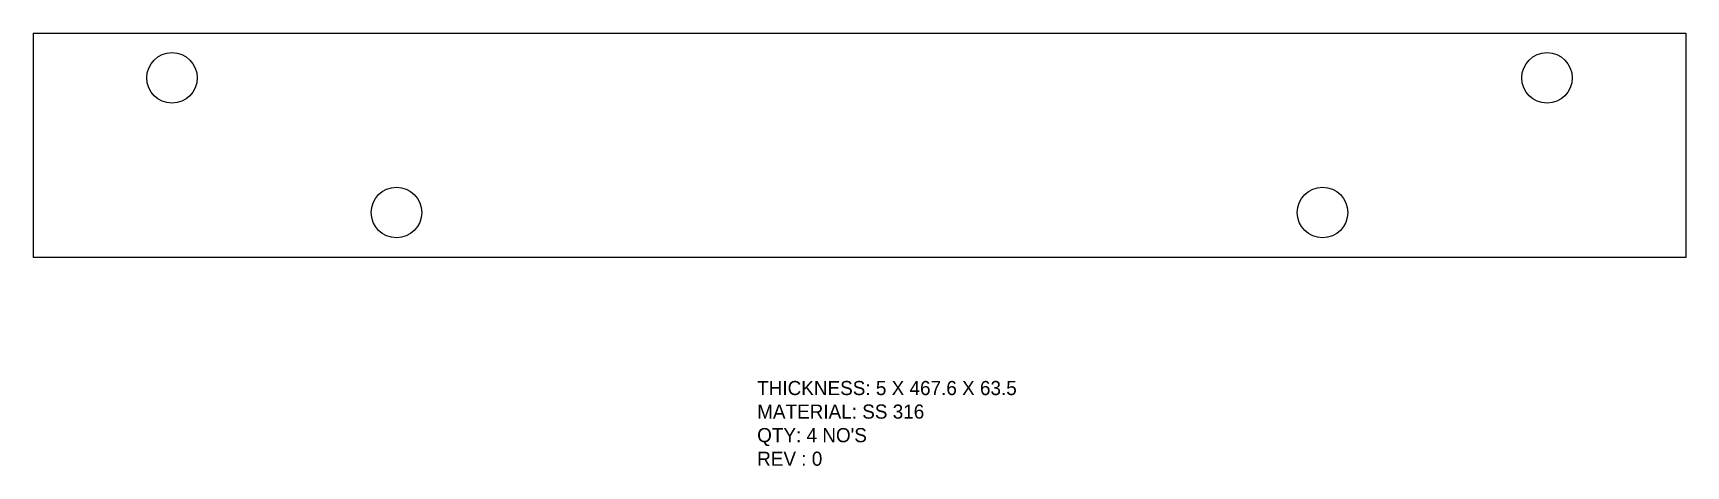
# Model space of a CAD drawing. Header units: inches. Extents: x 2214 to 2681, y 26 to 148.
import ezdxf

# ---------------------------------------------------------------- set-up
doc = ezdxf.new("R2010")
doc.units = ezdxf.units.IN
doc.header["$MEASUREMENT"] = 0
doc.layers.add('LaserCutting', color=3, linetype='Continuous')

msp = doc.modelspace()

# ---------------------------------------------------------------- linework, layer by layer
at = {"layer": 'LaserCutting'}
for p, q in [((2213.78, 148.14), (2681.38, 148.14)), ((2213.78, 148.14), (2213.78, 84.64)), ((2681.38, 148.14), (2681.38, 84.64)), ((2681.38, 84.64), (2213.78, 84.64))]:
    msp.add_line(p, q, dxfattribs=at)
for centre in [(2253.08, 135.44), (2642.08, 135.44), (2316.58, 97.34), (2578.58, 97.34)]:
    msp.add_circle(centre, 7.15, dxfattribs=at)

# ---------------------------------------------------------------- texts
at = {"layer": 'LaserCutting', "insert": (2418.63, 49.66), "char_height": 4, "width": 174.5146, "attachment_point": 1}
msp.add_mtext("{\\fCentury Gothic|b0|i0|c0|p18;THICKNESS: 5 X 467.6 X 63.5\\PMATERIAL: SS 316\\PQTY: 4 NO'S\\PREV : 0}", dxfattribs=at)

doc.saveas('drawing.dxf')
